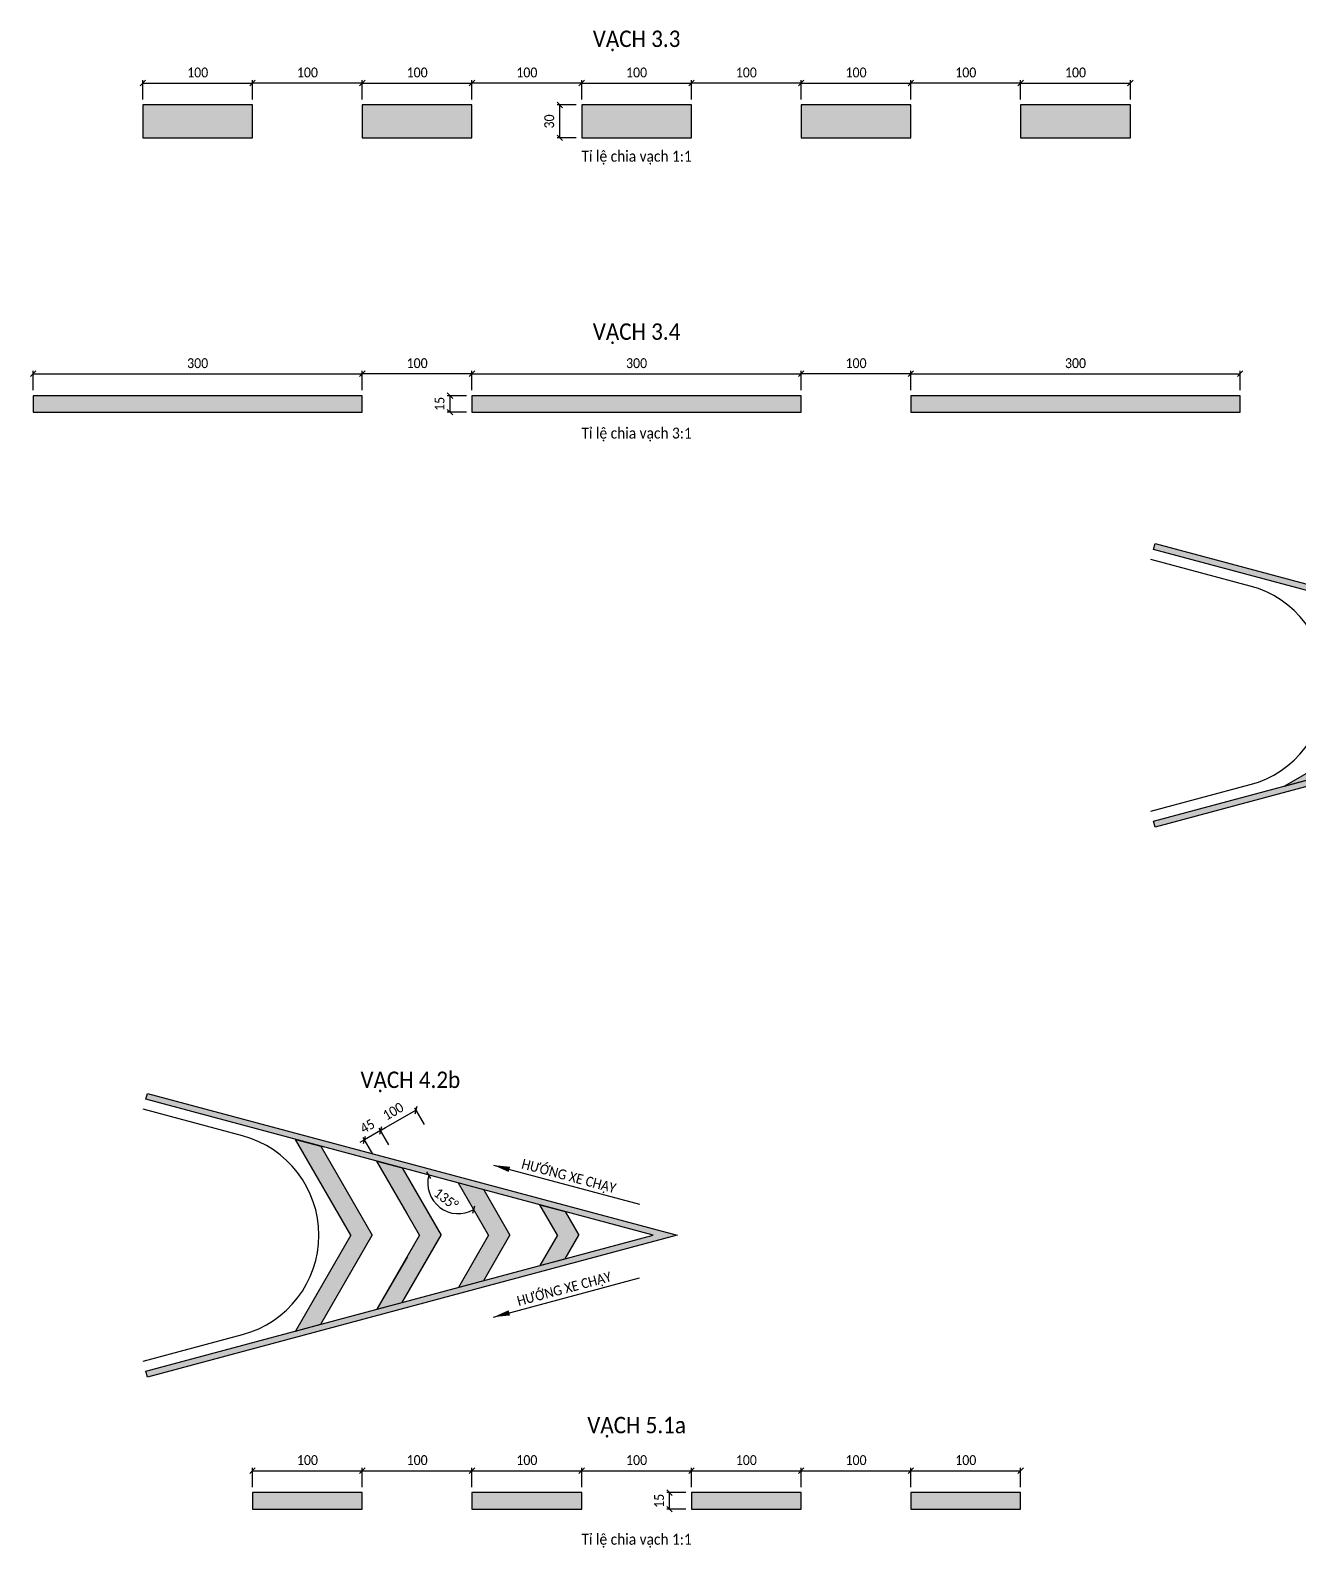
# Model space of a CAD drawing. Header units: metres. Extents: x 933 to 1419, y -2020 to 374.
# Drawn here: x 956.9 to 1188, y -492.2 to -215.5 of the extents above; entities that cross this region are included whole.
import ezdxf
from ezdxf.enums import TextEntityAlignment as Align

# ---------------------------------------------------------------- set-up
doc = ezdxf.new("R2010")
doc.units = ezdxf.units.M
doc.layers.add('ATGT-DIM', color=30, linetype='Continuous')
doc.layers.add('ATGT-Text', color=3, linetype='Continuous')
doc.styles.add('ATGT-Text', font='calibril.ttf', dxfattribs={"width": 0.9})
doc.dimstyles.new('ATGT-DIM', dxfattribs={"dimtxt": 1.8, "dimasz": 1, "dimexe": 0.5, "dimexo": 0.5, "dimgap": 1, "dimtad": 1, "dimdec": 0, "dimlfac": 5, "dimtxsty": 'ATGT-Text', "dimblk": 'OBLIQUE', "dimcen": 0, "dimclrd": 30, "dimclre": 30, "dimclrt": 2, "dimadec": 0, "dimazin": 0, "dimtfac": 1, "dimtdec": 0, "dimtmove": 0, "dimatfit": 3, "dimfxl": 3, "dimfxlon": 1, "dimlwe": -1, "dimarcsym": 2})

# ---------------------------------------------------------------- blocks, each defined once
blk = doc.blocks.new('_Oblique')
at = {"color": 0, "linetype": 'ByBlock', "lineweight": -2}
blk.add_line((-0.5, -0.5), (0.5, 0.5), dxfattribs=at)
blk = doc.blocks.new('*D40')
at = {"layer": 'ATGT-DIM', "color": 30, "transparency": 16777216}
for p, q in [((-11, -594), (-14.5, -594)), ((-11, -600), (-14.5, -600))]:
    blk.add_line(p, q, dxfattribs=at)
at = {"layer": 'ATGT-DIM', "color": 30, "lineweight": -2, "transparency": 16777216}
blk.add_line((-14, -600), (-14, -594), dxfattribs=at)
at = {"layer": 'Defpoints', "color": 0, "transparency": 16777216}
for p in [(-14, -594), (-10, -594), (-10, -600)]:
    blk.add_point(p, dxfattribs=at)
at = {"layer": 'ATGT-DIM', "color": 30, "lineweight": -2, "transparency": 16777216}
for p, rotation in [((-14, -594), 90), ((-14, -600), 270)]:
    blk.add_blockref('_Oblique', p, dxfattribs=dict(at, rotation=rotation))
at = {"layer": 'ATGT-DIM', "color": 2, "transparency": 16777216, "insert": (-15.92, -597), "char_height": 1.8, "attachment_point": 5, "rotation": 90, "style": 'ATGT-Text'}
blk.add_mtext('30', dxfattribs=at)
blk = doc.blocks.new('*D41')
at = {"layer": 'ATGT-DIM', "color": 30, "transparency": 16777216}
for p, q in [((-10, -593), (-10, -589.5)), ((10, -593), (10, -589.5))]:
    blk.add_line(p, q, dxfattribs=at)
at = {"layer": 'ATGT-DIM', "color": 30, "lineweight": -2, "transparency": 16777216}
blk.add_line((-10, -590), (10, -590), dxfattribs=at)
at = {"layer": 'Defpoints', "color": 0, "transparency": 16777216}
for p in [(10, -590), (-10, -594), (10, -594)]:
    blk.add_point(p, dxfattribs=at)
at = {"layer": 'ATGT-DIM', "color": 30, "lineweight": -2, "transparency": 16777216, "rotation": 180}
blk.add_blockref('_Oblique', (-10, -590), dxfattribs=at)
at = {"layer": 'ATGT-DIM', "color": 30, "lineweight": -2, "transparency": 16777216}
blk.add_blockref('_Oblique', (10, -590), dxfattribs=at)
at = {"layer": 'ATGT-DIM', "color": 2, "transparency": 16777216, "insert": (0, -588.08), "char_height": 1.8, "attachment_point": 5, "style": 'ATGT-Text'}
blk.add_mtext('100', dxfattribs=at)
blk = doc.blocks.new('*D42')
at = {"layer": 'ATGT-DIM', "color": 30, "transparency": 16777216}
for p, q in [((-30, -593), (-30, -589.5)), ((-10, -593), (-10, -589.5))]:
    blk.add_line(p, q, dxfattribs=at)
at = {"layer": 'ATGT-DIM', "color": 30, "lineweight": -2, "transparency": 16777216}
blk.add_line((-10, -590), (-30, -590), dxfattribs=at)
at = {"layer": 'Defpoints', "color": 0, "transparency": 16777216}
for p in [(-30, -590), (-30, -594), (-10, -594)]:
    blk.add_point(p, dxfattribs=at)
at = {"layer": 'ATGT-DIM', "color": 30, "lineweight": -2, "transparency": 16777216, "rotation": 180}
blk.add_blockref('_Oblique', (-30, -590), dxfattribs=at)
at = {"layer": 'ATGT-DIM', "color": 30, "lineweight": -2, "transparency": 16777216}
blk.add_blockref('_Oblique', (-10, -590), dxfattribs=at)
at = {"layer": 'ATGT-DIM', "color": 2, "transparency": 16777216, "insert": (-20, -588.08), "char_height": 1.8, "attachment_point": 5, "style": 'ATGT-Text'}
blk.add_mtext('100', dxfattribs=at)
blk = doc.blocks.new('*D34')
at = {"layer": 'ATGT-DIM', "color": 30, "transparency": 16777216}
for p, q in [((-50, -593), (-50, -589.5)), ((-30, -593), (-30, -589.5))]:
    blk.add_line(p, q, dxfattribs=at)
at = {"layer": 'ATGT-DIM', "color": 30, "lineweight": -2, "transparency": 16777216}
blk.add_line((-50, -590), (-30, -590), dxfattribs=at)
at = {"layer": 'Defpoints', "color": 0, "transparency": 16777216}
for p in [(-30, -590), (-50, -594), (-30, -594)]:
    blk.add_point(p, dxfattribs=at)
at = {"layer": 'ATGT-DIM', "color": 30, "lineweight": -2, "transparency": 16777216, "rotation": 180}
blk.add_blockref('_Oblique', (-50, -590), dxfattribs=at)
at = {"layer": 'ATGT-DIM', "color": 30, "lineweight": -2, "transparency": 16777216}
blk.add_blockref('_Oblique', (-30, -590), dxfattribs=at)
at = {"layer": 'ATGT-DIM', "color": 2, "transparency": 16777216, "insert": (-40, -588.08), "char_height": 1.8, "attachment_point": 5, "style": 'ATGT-Text'}
blk.add_mtext('100', dxfattribs=at)
blk = doc.blocks.new('*D35')
at = {"layer": 'ATGT-DIM', "color": 30, "transparency": 16777216}
for p, q in [((30, -593), (30, -589.5)), ((50, -593), (50, -589.5))]:
    blk.add_line(p, q, dxfattribs=at)
at = {"layer": 'ATGT-DIM', "color": 30, "lineweight": -2, "transparency": 16777216}
blk.add_line((30, -590), (50, -590), dxfattribs=at)
at = {"layer": 'Defpoints', "color": 0, "transparency": 16777216}
for p in [(50, -590), (30, -594), (50, -594)]:
    blk.add_point(p, dxfattribs=at)
at = {"layer": 'ATGT-DIM', "color": 30, "lineweight": -2, "transparency": 16777216, "rotation": 180}
blk.add_blockref('_Oblique', (30, -590), dxfattribs=at)
at = {"layer": 'ATGT-DIM', "color": 30, "lineweight": -2, "transparency": 16777216}
blk.add_blockref('_Oblique', (50, -590), dxfattribs=at)
at = {"layer": 'ATGT-DIM', "color": 2, "transparency": 16777216, "insert": (40, -588.08), "char_height": 1.8, "attachment_point": 5, "style": 'ATGT-Text'}
blk.add_mtext('100', dxfattribs=at)
blk = doc.blocks.new('*D36')
at = {"layer": 'ATGT-DIM', "color": 30, "transparency": 16777216}
for p, q in [((10, -593), (10, -589.5)), ((30, -593), (30, -589.5))]:
    blk.add_line(p, q, dxfattribs=at)
at = {"layer": 'ATGT-DIM', "color": 30, "lineweight": -2, "transparency": 16777216}
blk.add_line((30, -590), (10, -590), dxfattribs=at)
at = {"layer": 'Defpoints', "color": 0, "transparency": 16777216}
for p in [(10, -590), (10, -594), (30, -594)]:
    blk.add_point(p, dxfattribs=at)
at = {"layer": 'ATGT-DIM', "color": 30, "lineweight": -2, "transparency": 16777216, "rotation": 180}
blk.add_blockref('_Oblique', (10, -590), dxfattribs=at)
at = {"layer": 'ATGT-DIM', "color": 30, "lineweight": -2, "transparency": 16777216}
blk.add_blockref('_Oblique', (30, -590), dxfattribs=at)
at = {"layer": 'ATGT-DIM', "color": 2, "transparency": 16777216, "insert": (20, -588.08), "char_height": 1.8, "attachment_point": 5, "style": 'ATGT-Text'}
blk.add_mtext('100', dxfattribs=at)
blk = doc.blocks.new('*D43')
at = {"layer": 'ATGT-DIM', "color": 30, "transparency": 16777216}
for p, q in [((-90, -593), (-90, -589.5)), ((-70, -593), (-70, -589.5))]:
    blk.add_line(p, q, dxfattribs=at)
at = {"layer": 'ATGT-DIM', "color": 30, "lineweight": -2, "transparency": 16777216}
blk.add_line((-90, -590), (-70, -590), dxfattribs=at)
at = {"layer": 'Defpoints', "color": 0, "transparency": 16777216}
for p in [(-70, -590), (-90, -594), (-70, -594)]:
    blk.add_point(p, dxfattribs=at)
at = {"layer": 'ATGT-DIM', "color": 30, "lineweight": -2, "transparency": 16777216, "rotation": 180}
blk.add_blockref('_Oblique', (-90, -590), dxfattribs=at)
at = {"layer": 'ATGT-DIM', "color": 30, "lineweight": -2, "transparency": 16777216}
blk.add_blockref('_Oblique', (-70, -590), dxfattribs=at)
at = {"layer": 'ATGT-DIM', "color": 2, "transparency": 16777216, "insert": (-80, -588.08), "char_height": 1.8, "attachment_point": 5, "style": 'ATGT-Text'}
blk.add_mtext('100', dxfattribs=at)
blk = doc.blocks.new('*D37')
at = {"layer": 'ATGT-DIM', "color": 30, "transparency": 16777216}
for p, q in [((-70, -593), (-70, -589.5)), ((-50, -593), (-50, -589.5))]:
    blk.add_line(p, q, dxfattribs=at)
at = {"layer": 'ATGT-DIM', "color": 30, "lineweight": -2, "transparency": 16777216}
blk.add_line((-50, -590), (-70, -590), dxfattribs=at)
at = {"layer": 'Defpoints', "color": 0, "transparency": 16777216}
for p in [(-70, -590), (-70, -594), (-50, -594)]:
    blk.add_point(p, dxfattribs=at)
at = {"layer": 'ATGT-DIM', "color": 30, "lineweight": -2, "transparency": 16777216, "rotation": 180}
blk.add_blockref('_Oblique', (-70, -590), dxfattribs=at)
at = {"layer": 'ATGT-DIM', "color": 30, "lineweight": -2, "transparency": 16777216}
blk.add_blockref('_Oblique', (-50, -590), dxfattribs=at)
at = {"layer": 'ATGT-DIM', "color": 2, "transparency": 16777216, "insert": (-60, -588.08), "char_height": 1.8, "attachment_point": 5, "style": 'ATGT-Text'}
blk.add_mtext('100', dxfattribs=at)
blk = doc.blocks.new('*D38')
at = {"layer": 'ATGT-DIM', "color": 30, "transparency": 16777216}
for p, q in [((70, -593), (70, -589.5)), ((90, -593), (90, -589.5))]:
    blk.add_line(p, q, dxfattribs=at)
at = {"layer": 'ATGT-DIM', "color": 30, "lineweight": -2, "transparency": 16777216}
blk.add_line((70, -590), (90, -590), dxfattribs=at)
at = {"layer": 'Defpoints', "color": 0, "transparency": 16777216}
for p in [(90, -590), (70, -594), (90, -594)]:
    blk.add_point(p, dxfattribs=at)
at = {"layer": 'ATGT-DIM', "color": 30, "lineweight": -2, "transparency": 16777216, "rotation": 180}
blk.add_blockref('_Oblique', (70, -590), dxfattribs=at)
at = {"layer": 'ATGT-DIM', "color": 30, "lineweight": -2, "transparency": 16777216}
blk.add_blockref('_Oblique', (90, -590), dxfattribs=at)
at = {"layer": 'ATGT-DIM', "color": 2, "transparency": 16777216, "insert": (80, -588.08), "char_height": 1.8, "attachment_point": 5, "style": 'ATGT-Text'}
blk.add_mtext('100', dxfattribs=at)
blk = doc.blocks.new('*D39')
at = {"layer": 'ATGT-DIM', "color": 30, "transparency": 16777216}
for p, q in [((50, -593), (50, -589.5)), ((70, -593), (70, -589.5))]:
    blk.add_line(p, q, dxfattribs=at)
at = {"layer": 'ATGT-DIM', "color": 30, "lineweight": -2, "transparency": 16777216}
blk.add_line((70, -590), (50, -590), dxfattribs=at)
at = {"layer": 'Defpoints', "color": 0, "transparency": 16777216}
for p in [(50, -590), (50, -594), (70, -594)]:
    blk.add_point(p, dxfattribs=at)
at = {"layer": 'ATGT-DIM', "color": 30, "lineweight": -2, "transparency": 16777216, "rotation": 180}
blk.add_blockref('_Oblique', (50, -590), dxfattribs=at)
at = {"layer": 'ATGT-DIM', "color": 30, "lineweight": -2, "transparency": 16777216}
blk.add_blockref('_Oblique', (70, -590), dxfattribs=at)
at = {"layer": 'ATGT-DIM', "color": 2, "transparency": 16777216, "insert": (60, -588.08), "char_height": 1.8, "attachment_point": 5, "style": 'ATGT-Text'}
blk.add_mtext('100', dxfattribs=at)
blk = doc.blocks.new('*D46')
at = {"layer": 'ATGT-DIM', "color": 30, "transparency": 16777216}
for p, q in [((-31, -647), (-34.5, -647)), ((-31, -650), (-34.5, -650))]:
    blk.add_line(p, q, dxfattribs=at)
at = {"layer": 'ATGT-DIM', "color": 30, "lineweight": -2, "transparency": 16777216}
blk.add_line((-34, -650), (-34, -647), dxfattribs=at)
at = {"layer": 'Defpoints', "color": 0, "transparency": 16777216}
for p in [(-34, -647), (-30, -647), (-30, -650)]:
    blk.add_point(p, dxfattribs=at)
at = {"layer": 'ATGT-DIM', "color": 30, "lineweight": -2, "transparency": 16777216}
for p, rotation in [((-34, -647), 90), ((-34, -650), 270)]:
    blk.add_blockref('_Oblique', p, dxfattribs=dict(at, rotation=rotation))
at = {"layer": 'ATGT-DIM', "color": 2, "transparency": 16777216, "insert": (-35.91, -648.5), "char_height": 1.8, "attachment_point": 5, "rotation": 90, "style": 'ATGT-Text'}
blk.add_mtext('15', dxfattribs=at)
blk = doc.blocks.new('*D47')
at = {"layer": 'ATGT-DIM', "color": 30, "transparency": 16777216}
for p, q in [((-30, -646), (-30, -642.5)), ((30, -646), (30, -642.5))]:
    blk.add_line(p, q, dxfattribs=at)
at = {"layer": 'ATGT-DIM', "color": 30, "lineweight": -2, "transparency": 16777216}
blk.add_line((-30, -643), (30, -643), dxfattribs=at)
at = {"layer": 'Defpoints', "color": 0, "transparency": 16777216}
for p in [(30, -643), (-30, -647), (30, -647)]:
    blk.add_point(p, dxfattribs=at)
at = {"layer": 'ATGT-DIM', "color": 30, "lineweight": -2, "transparency": 16777216, "rotation": 180}
blk.add_blockref('_Oblique', (-30, -643), dxfattribs=at)
at = {"layer": 'ATGT-DIM', "color": 30, "lineweight": -2, "transparency": 16777216}
blk.add_blockref('_Oblique', (30, -643), dxfattribs=at)
at = {"layer": 'ATGT-DIM', "color": 2, "transparency": 16777216, "insert": (0, -641.08), "char_height": 1.8, "attachment_point": 5, "style": 'ATGT-Text'}
blk.add_mtext('300', dxfattribs=at)
blk = doc.blocks.new('*D48')
at = {"layer": 'ATGT-DIM', "color": 30, "transparency": 16777216}
for p, q in [((-50, -646), (-50, -642.5)), ((-30, -646), (-30, -642.5))]:
    blk.add_line(p, q, dxfattribs=at)
at = {"layer": 'ATGT-DIM', "color": 30, "lineweight": -2, "transparency": 16777216}
blk.add_line((-30, -643), (-50, -643), dxfattribs=at)
at = {"layer": 'Defpoints', "color": 0, "transparency": 16777216}
for p in [(-50, -643), (-50, -647), (-30, -647)]:
    blk.add_point(p, dxfattribs=at)
at = {"layer": 'ATGT-DIM', "color": 30, "lineweight": -2, "transparency": 16777216, "rotation": 180}
blk.add_blockref('_Oblique', (-50, -643), dxfattribs=at)
at = {"layer": 'ATGT-DIM', "color": 30, "lineweight": -2, "transparency": 16777216}
blk.add_blockref('_Oblique', (-30, -643), dxfattribs=at)
at = {"layer": 'ATGT-DIM', "color": 2, "transparency": 16777216, "insert": (-40, -641.08), "char_height": 1.8, "attachment_point": 5, "style": 'ATGT-Text'}
blk.add_mtext('100', dxfattribs=at)
blk = doc.blocks.new('*D44')
at = {"layer": 'ATGT-DIM', "color": 30, "transparency": 16777216}
for p, q in [((-110, -646), (-110, -642.5)), ((-50, -646), (-50, -642.5))]:
    blk.add_line(p, q, dxfattribs=at)
at = {"layer": 'ATGT-DIM', "color": 30, "lineweight": -2, "transparency": 16777216}
blk.add_line((-110, -643), (-50, -643), dxfattribs=at)
at = {"layer": 'Defpoints', "color": 0, "transparency": 16777216}
for p in [(-50, -643), (-110, -647), (-50, -647)]:
    blk.add_point(p, dxfattribs=at)
at = {"layer": 'ATGT-DIM', "color": 30, "lineweight": -2, "transparency": 16777216, "rotation": 180}
blk.add_blockref('_Oblique', (-110, -643), dxfattribs=at)
at = {"layer": 'ATGT-DIM', "color": 30, "lineweight": -2, "transparency": 16777216}
blk.add_blockref('_Oblique', (-50, -643), dxfattribs=at)
at = {"layer": 'ATGT-DIM', "color": 2, "transparency": 16777216, "insert": (-80, -641.08), "char_height": 1.8, "attachment_point": 5, "style": 'ATGT-Text'}
blk.add_mtext('300', dxfattribs=at)
blk = doc.blocks.new('*D49')
at = {"layer": 'ATGT-DIM', "color": 30, "transparency": 16777216}
for p, q in [((50, -646), (50, -642.5)), ((110, -646), (110, -642.5))]:
    blk.add_line(p, q, dxfattribs=at)
at = {"layer": 'ATGT-DIM', "color": 30, "lineweight": -2, "transparency": 16777216}
blk.add_line((50, -643), (110, -643), dxfattribs=at)
at = {"layer": 'Defpoints', "color": 0, "transparency": 16777216}
for p in [(110, -643), (50, -647), (110, -647)]:
    blk.add_point(p, dxfattribs=at)
at = {"layer": 'ATGT-DIM', "color": 30, "lineweight": -2, "transparency": 16777216, "rotation": 180}
blk.add_blockref('_Oblique', (50, -643), dxfattribs=at)
at = {"layer": 'ATGT-DIM', "color": 30, "lineweight": -2, "transparency": 16777216}
blk.add_blockref('_Oblique', (110, -643), dxfattribs=at)
at = {"layer": 'ATGT-DIM', "color": 2, "transparency": 16777216, "insert": (80, -641.08), "char_height": 1.8, "attachment_point": 5, "style": 'ATGT-Text'}
blk.add_mtext('300', dxfattribs=at)
blk = doc.blocks.new('*D45')
at = {"layer": 'ATGT-DIM', "color": 30, "transparency": 16777216}
for p, q in [((30, -646), (30, -642.5)), ((50, -646), (50, -642.5))]:
    blk.add_line(p, q, dxfattribs=at)
at = {"layer": 'ATGT-DIM', "color": 30, "lineweight": -2, "transparency": 16777216}
blk.add_line((50, -643), (30, -643), dxfattribs=at)
at = {"layer": 'Defpoints', "color": 0, "transparency": 16777216}
for p in [(30, -643), (30, -647), (50, -647)]:
    blk.add_point(p, dxfattribs=at)
at = {"layer": 'ATGT-DIM', "color": 30, "lineweight": -2, "transparency": 16777216, "rotation": 180}
blk.add_blockref('_Oblique', (30, -643), dxfattribs=at)
at = {"layer": 'ATGT-DIM', "color": 30, "lineweight": -2, "transparency": 16777216}
blk.add_blockref('_Oblique', (50, -643), dxfattribs=at)
at = {"layer": 'ATGT-DIM', "color": 2, "transparency": 16777216, "insert": (40, -641.08), "char_height": 1.8, "attachment_point": 5, "style": 'ATGT-Text'}
blk.add_mtext('100', dxfattribs=at)
blk = doc.blocks.new('*D404')
at = {"layer": 'ATGT-DIM', "color": 30, "lineweight": -2, "transparency": 16777216}
blk.add_arc((11.48, 10.08), 5.28, 210, 345, dxfattribs=at)
at = {"layer": 'Defpoints', "color": 0, "transparency": 16777216}
for p in [(-45.64, 25.39), (11.48, 10.08), (10.11, 4.98), (46.82, 0.61), (-15.05, -5.23)]:
    blk.add_point(p, dxfattribs=at)
at = {"layer": 'ATGT-DIM', "color": 30, "lineweight": -2, "transparency": 16777216}
for p, rotation in [((16.58, 8.71), 74.99999999999999), ((6.9, 7.44), 120.0000000000002)]:
    blk.add_blockref('_Oblique', p, dxfattribs=dict(at, rotation=rotation))
at = {"layer": 'ATGT-DIM', "color": 2, "transparency": 16777216, "insert": (11.92, 6.75), "char_height": 1.8, "attachment_point": 5, "rotation": 7.5, "style": 'ATGT-Text'}
blk.add_mtext('135°', dxfattribs=at)
blk = doc.blocks.new('*D403')
at = {"layer": 'ATGT-DIM', "color": 30, "transparency": 16777216}
for p, q in [((4.63, 18.68), (7.66, 20.43)), ((8.38, 12.19), (11.41, 13.94))]:
    blk.add_line(p, q, dxfattribs=at)
at = {"layer": 'ATGT-DIM', "color": 30, "lineweight": -2, "transparency": 16777216}
blk.add_line((7.23, 20.18), (10.98, 13.69), dxfattribs=at)
at = {"layer": 'Defpoints', "color": 0, "transparency": 16777216}
for p in [(-3.38, 14.06), (6.87, 11.32), (10.98, 13.69)]:
    blk.add_point(p, dxfattribs=at)
at = {"layer": 'ATGT-DIM', "color": 30, "lineweight": -2, "transparency": 16777216}
for p, rotation in [((7.23, 20.18), 120.0000000000006), ((10.98, 13.69), 300.0000000000006)]:
    blk.add_blockref('_Oblique', p, dxfattribs=dict(at, rotation=rotation))
at = {"layer": 'ATGT-DIM', "color": 2, "transparency": 16777216, "insert": (10.76, 17.9), "char_height": 1.8, "attachment_point": 5, "rotation": 300, "style": 'ATGT-Text'}
blk.add_mtext('100', dxfattribs=at)
blk = doc.blocks.new('*D402')
at = {"layer": 'ATGT-DIM', "color": 30, "transparency": 16777216}
for p, q in [((2.94, 21.61), (5.97, 23.36)), ((4.63, 18.68), (7.66, 20.43))]:
    blk.add_line(p, q, dxfattribs=at)
at = {"layer": 'ATGT-DIM', "color": 30, "lineweight": -2, "transparency": 16777216}
for p, q in [((5.54, 23.11), (5.04, 23.97)), ((7.23, 20.18), (5.54, 23.11)), ((7.23, 20.18), (7.73, 19.32))]:
    blk.add_line(p, q, dxfattribs=at)
at = {"layer": 'Defpoints', "color": 0, "transparency": 16777216}
for p in [(5.54, 23.11), (-7.99, 15.3), (-3.38, 14.06)]:
    blk.add_point(p, dxfattribs=at)
at = {"layer": 'ATGT-DIM', "color": 30, "lineweight": -2, "transparency": 16777216}
for p, rotation in [((5.54, 23.11), 300.0000000000006), ((7.23, 20.18), 120.0000000000006)]:
    blk.add_blockref('_Oblique', p, dxfattribs=dict(at, rotation=rotation))
at = {"layer": 'ATGT-DIM', "color": 2, "transparency": 16777216, "insert": (8.04, 22.6), "char_height": 1.8, "attachment_point": 5, "rotation": 300, "style": 'ATGT-Text'}
blk.add_mtext('45', dxfattribs=at)
blk = doc.blocks.new('*D405')
at = {"layer": 'ATGT-DIM', "color": 30, "lineweight": -2, "transparency": 16777216}
blk.add_line((2.1, 22.75), (-4.39, 19), dxfattribs=at)
at = {"layer": 'ATGT-DIM', "color": 30, "transparency": 16777216}
for p, q in [((3.6, 20.15), (1.85, 23.18)), ((-2.89, 16.4), (-4.64, 19.43))]:
    blk.add_line(p, q, dxfattribs=at)
at = {"layer": 'Defpoints', "color": 0, "transparency": 16777216}
for p in [(-4.39, 19), (9.78, 9.44), (3.29, 5.69)]:
    blk.add_point(p, dxfattribs=at)
at = {"layer": 'ATGT-DIM', "color": 30, "lineweight": -2, "transparency": 16777216}
for p, rotation in [((2.1, 22.75), 29.99999999999997), ((-4.39, 19), 210)]:
    blk.add_blockref('_Oblique', p, dxfattribs=dict(at, rotation=rotation))
at = {"layer": 'ATGT-DIM', "color": 2, "transparency": 16777216, "insert": (-2.1, 22.53), "char_height": 1.8, "attachment_point": 5, "rotation": 30, "style": 'ATGT-Text'}
blk.add_mtext('100', dxfattribs=at)
blk = doc.blocks.new('*D406')
at = {"layer": 'ATGT-DIM', "color": 30, "transparency": 16777216}
for p, q in [((-2.89, 16.4), (-4.64, 19.43)), ((-5.82, 14.71), (-7.57, 17.74))]:
    blk.add_line(p, q, dxfattribs=at)
at = {"layer": 'ATGT-DIM', "color": 30, "lineweight": -2, "transparency": 16777216}
for p, q in [((-4.39, 19), (-3.53, 19.5)), ((-7.32, 17.31), (-8.18, 16.81)), ((-4.39, 19), (-7.32, 17.31))]:
    blk.add_line(p, q, dxfattribs=at)
at = {"layer": 'Defpoints', "color": 0, "transparency": 16777216}
for p in [(-7.32, 17.31), (-5.07, 13.43), (3.29, 5.69)]:
    blk.add_point(p, dxfattribs=at)
at = {"layer": 'ATGT-DIM', "color": 30, "lineweight": -2, "transparency": 16777216}
for p, rotation in [((-4.39, 19), 210), ((-7.32, 17.31), 29.99999999999999)]:
    blk.add_blockref('_Oblique', p, dxfattribs=dict(at, rotation=rotation))
at = {"layer": 'ATGT-DIM', "color": 2, "transparency": 16777216, "insert": (-6.81, 19.81), "char_height": 1.8, "attachment_point": 5, "rotation": 30, "style": 'ATGT-Text'}
blk.add_mtext('45', dxfattribs=at)
blk = doc.blocks.new('*D407')
at = {"layer": 'ATGT-DIM', "color": 30, "lineweight": -2, "transparency": 16777216}
blk.add_arc((9.78, 9.44), 5.58, 165, 300, dxfattribs=at)
at = {"layer": 'Defpoints', "color": 0, "transparency": 16777216}
for p in [(-47.17, 24.71), (9.78, 9.44), (4.95, 6.65), (15.28, -0.07), (45.29, -0.07)]:
    blk.add_point(p, dxfattribs=at)
at = {"layer": 'ATGT-DIM', "color": 30, "lineweight": -2, "transparency": 16777216}
for p, rotation in [((4.39, 10.89), 74.99999999999996), ((12.57, 4.61), 29.9999999999999)]:
    blk.add_blockref('_Oblique', p, dxfattribs=dict(at, rotation=rotation))
at = {"layer": 'ATGT-DIM', "color": 2, "transparency": 16777216, "insert": (7.55, 6.54), "char_height": 1.8, "attachment_point": 5, "rotation": 322.5, "style": 'ATGT-Text'}
blk.add_mtext('135°', dxfattribs=at)
blk = doc.blocks.new('*D56')
at = {"layer": 'ATGT-DIM', "color": 30, "transparency": 16777216}
for p, q in [((9, -847), (5.5, -847)), ((9, -850), (5.5, -850))]:
    blk.add_line(p, q, dxfattribs=at)
at = {"layer": 'ATGT-DIM', "color": 30, "lineweight": -2, "transparency": 16777216}
blk.add_line((6, -850), (6, -847), dxfattribs=at)
at = {"layer": 'Defpoints', "color": 0, "transparency": 16777216}
for p in [(6, -847), (10, -847), (10, -850)]:
    blk.add_point(p, dxfattribs=at)
at = {"layer": 'ATGT-DIM', "color": 30, "lineweight": -2, "transparency": 16777216}
for p, rotation in [((6, -847), 90), ((6, -850), 270)]:
    blk.add_blockref('_Oblique', p, dxfattribs=dict(at, rotation=rotation))
at = {"layer": 'ATGT-DIM', "color": 2, "transparency": 16777216, "insert": (4.09, -848.5), "char_height": 1.8, "attachment_point": 5, "rotation": 90, "style": 'ATGT-Text'}
blk.add_mtext('15', dxfattribs=at)
blk = doc.blocks.new('*D57')
at = {"layer": 'ATGT-DIM', "color": 30, "transparency": 16777216}
for p, q in [((10, -846), (10, -842.5)), ((30, -846), (30, -842.5))]:
    blk.add_line(p, q, dxfattribs=at)
at = {"layer": 'ATGT-DIM', "color": 30, "lineweight": -2, "transparency": 16777216}
blk.add_line((10, -843), (30, -843), dxfattribs=at)
at = {"layer": 'Defpoints', "color": 0, "transparency": 16777216}
for p in [(30, -843), (10, -847), (30, -847)]:
    blk.add_point(p, dxfattribs=at)
at = {"layer": 'ATGT-DIM', "color": 30, "lineweight": -2, "transparency": 16777216, "rotation": 180}
blk.add_blockref('_Oblique', (10, -843), dxfattribs=at)
at = {"layer": 'ATGT-DIM', "color": 30, "lineweight": -2, "transparency": 16777216}
blk.add_blockref('_Oblique', (30, -843), dxfattribs=at)
at = {"layer": 'ATGT-DIM', "color": 2, "transparency": 16777216, "insert": (20, -841.08), "char_height": 1.8, "attachment_point": 5, "style": 'ATGT-Text'}
blk.add_mtext('100', dxfattribs=at)
blk = doc.blocks.new('*D50')
at = {"layer": 'ATGT-DIM', "color": 30, "transparency": 16777216}
for p, q in [((-10, -846), (-10, -842.5)), ((10, -846), (10, -842.5))]:
    blk.add_line(p, q, dxfattribs=at)
at = {"layer": 'ATGT-DIM', "color": 30, "lineweight": -2, "transparency": 16777216}
blk.add_line((-10, -843), (10, -843), dxfattribs=at)
at = {"layer": 'Defpoints', "color": 0, "transparency": 16777216}
for p in [(10, -843), (-10, -847), (10, -847)]:
    blk.add_point(p, dxfattribs=at)
at = {"layer": 'ATGT-DIM', "color": 30, "lineweight": -2, "transparency": 16777216, "rotation": 180}
blk.add_blockref('_Oblique', (-10, -843), dxfattribs=at)
at = {"layer": 'ATGT-DIM', "color": 30, "lineweight": -2, "transparency": 16777216}
blk.add_blockref('_Oblique', (10, -843), dxfattribs=at)
at = {"layer": 'ATGT-DIM', "color": 2, "transparency": 16777216, "insert": (0, -841.08), "char_height": 1.8, "attachment_point": 5, "style": 'ATGT-Text'}
blk.add_mtext('100', dxfattribs=at)
blk = doc.blocks.new('*D51')
at = {"layer": 'ATGT-DIM', "color": 30, "transparency": 16777216}
for p, q in [((-30, -846), (-30, -842.5)), ((-10, -846), (-10, -842.5))]:
    blk.add_line(p, q, dxfattribs=at)
at = {"layer": 'ATGT-DIM', "color": 30, "lineweight": -2, "transparency": 16777216}
blk.add_line((-30, -843), (-10, -843), dxfattribs=at)
at = {"layer": 'Defpoints', "color": 0, "transparency": 16777216}
for p in [(-10, -843), (-30, -847), (-10, -847)]:
    blk.add_point(p, dxfattribs=at)
at = {"layer": 'ATGT-DIM', "color": 30, "lineweight": -2, "transparency": 16777216, "rotation": 180}
blk.add_blockref('_Oblique', (-30, -843), dxfattribs=at)
at = {"layer": 'ATGT-DIM', "color": 30, "lineweight": -2, "transparency": 16777216}
blk.add_blockref('_Oblique', (-10, -843), dxfattribs=at)
at = {"layer": 'ATGT-DIM', "color": 2, "transparency": 16777216, "insert": (-20, -841.08), "char_height": 1.8, "attachment_point": 5, "style": 'ATGT-Text'}
blk.add_mtext('100', dxfattribs=at)
blk = doc.blocks.new('*D52')
at = {"layer": 'ATGT-DIM', "color": 30, "transparency": 16777216}
for p, q in [((30, -846), (30, -842.5)), ((50, -846), (50, -842.5))]:
    blk.add_line(p, q, dxfattribs=at)
at = {"layer": 'ATGT-DIM', "color": 30, "lineweight": -2, "transparency": 16777216}
blk.add_line((30, -843), (50, -843), dxfattribs=at)
at = {"layer": 'Defpoints', "color": 0, "transparency": 16777216}
for p in [(50, -843), (30, -847), (50, -847)]:
    blk.add_point(p, dxfattribs=at)
at = {"layer": 'ATGT-DIM', "color": 30, "lineweight": -2, "transparency": 16777216, "rotation": 180}
blk.add_blockref('_Oblique', (30, -843), dxfattribs=at)
at = {"layer": 'ATGT-DIM', "color": 30, "lineweight": -2, "transparency": 16777216}
blk.add_blockref('_Oblique', (50, -843), dxfattribs=at)
at = {"layer": 'ATGT-DIM', "color": 2, "transparency": 16777216, "insert": (40, -841.08), "char_height": 1.8, "attachment_point": 5, "style": 'ATGT-Text'}
blk.add_mtext('100', dxfattribs=at)
blk = doc.blocks.new('*D53')
at = {"layer": 'ATGT-DIM', "color": 30, "transparency": 16777216}
for p, q in [((-50, -846), (-50, -842.5)), ((-30, -846), (-30, -842.5))]:
    blk.add_line(p, q, dxfattribs=at)
at = {"layer": 'ATGT-DIM', "color": 30, "lineweight": -2, "transparency": 16777216}
blk.add_line((-50, -843), (-30, -843), dxfattribs=at)
at = {"layer": 'Defpoints', "color": 0, "transparency": 16777216}
for p in [(-30, -843), (-50, -847), (-30, -847)]:
    blk.add_point(p, dxfattribs=at)
at = {"layer": 'ATGT-DIM', "color": 30, "lineweight": -2, "transparency": 16777216, "rotation": 180}
blk.add_blockref('_Oblique', (-50, -843), dxfattribs=at)
at = {"layer": 'ATGT-DIM', "color": 30, "lineweight": -2, "transparency": 16777216}
blk.add_blockref('_Oblique', (-30, -843), dxfattribs=at)
at = {"layer": 'ATGT-DIM', "color": 2, "transparency": 16777216, "insert": (-40, -841.08), "char_height": 1.8, "attachment_point": 5, "style": 'ATGT-Text'}
blk.add_mtext('100', dxfattribs=at)
blk = doc.blocks.new('*D54')
at = {"layer": 'ATGT-DIM', "color": 30, "transparency": 16777216}
for p, q in [((-70, -846), (-70, -842.5)), ((-50, -846), (-50, -842.5))]:
    blk.add_line(p, q, dxfattribs=at)
at = {"layer": 'ATGT-DIM', "color": 30, "lineweight": -2, "transparency": 16777216}
blk.add_line((-70, -843), (-50, -843), dxfattribs=at)
at = {"layer": 'Defpoints', "color": 0, "transparency": 16777216}
for p in [(-50, -843), (-70, -847), (-50, -847)]:
    blk.add_point(p, dxfattribs=at)
at = {"layer": 'ATGT-DIM', "color": 30, "lineweight": -2, "transparency": 16777216, "rotation": 180}
blk.add_blockref('_Oblique', (-70, -843), dxfattribs=at)
at = {"layer": 'ATGT-DIM', "color": 30, "lineweight": -2, "transparency": 16777216}
blk.add_blockref('_Oblique', (-50, -843), dxfattribs=at)
at = {"layer": 'ATGT-DIM', "color": 2, "transparency": 16777216, "insert": (-60, -841.08), "char_height": 1.8, "attachment_point": 5, "style": 'ATGT-Text'}
blk.add_mtext('100', dxfattribs=at)
blk = doc.blocks.new('*D55')
at = {"layer": 'ATGT-DIM', "color": 30, "transparency": 16777216}
for p, q in [((50, -846), (50, -842.5)), ((70, -846), (70, -842.5))]:
    blk.add_line(p, q, dxfattribs=at)
at = {"layer": 'ATGT-DIM', "color": 30, "lineweight": -2, "transparency": 16777216}
blk.add_line((50, -843), (70, -843), dxfattribs=at)
at = {"layer": 'Defpoints', "color": 0, "transparency": 16777216}
for p in [(70, -843), (50, -847), (70, -847)]:
    blk.add_point(p, dxfattribs=at)
at = {"layer": 'ATGT-DIM', "color": 30, "lineweight": -2, "transparency": 16777216, "rotation": 180}
blk.add_blockref('_Oblique', (50, -843), dxfattribs=at)
at = {"layer": 'ATGT-DIM', "color": 30, "lineweight": -2, "transparency": 16777216}
blk.add_blockref('_Oblique', (70, -843), dxfattribs=at)
at = {"layer": 'ATGT-DIM', "color": 2, "transparency": 16777216, "insert": (60, -841.08), "char_height": 1.8, "attachment_point": 5, "style": 'ATGT-Text'}
blk.add_mtext('100', dxfattribs=at)
blk = doc.blocks.new('ATGT-Vach3.3')
for points in [[(-90, 6), (-90, 0), (-70, 0), (-70, 6)], [(-50, 6), (-50, 0), (-30, 0), (-30, 6)], [(-10, 6), (-10, 0), (10, 0), (10, 6)], [(30, 6), (30, 0), (50, 0), (50, 6)], [(70, 6), (70, 0), (90, 0), (90, 6)]]:
    blk.add_hatch(color=7).paths.add_polyline_path(points)
at = {"color": 7}
for points in [[(-90, 6), (-90, 0), (-70, 0), (-70, 6)], [(-50, 6), (-50, 0), (-30, 0), (-30, 6)], [(-10, 6), (-10, 0), (10, 0), (10, 6)], [(30, 6), (30, 0), (50, 0), (50, 6)], [(70, 6), (70, 0), (90, 0), (90, 6)]]:
    blk.add_lwpolyline(points, close=True, dxfattribs=at)
at = {"layer": 'ATGT-Text', "style": 'ATGT-Text', "width": 0.9}
for s, height, p in [('VẠCH 3.3', 3, (0, 16.57)), ('Tỉ lệ chia vạch 1:1', 2, (0, -4.34))]:
    blk.add_text(s, height=height, dxfattribs=at).set_placement(p, align=Align.CENTER)
at = {"layer": 'ATGT-DIM'}
for base, p1, p2, picture, middle in [((-70, 10), (-90, 6), (-70, 6), '*D43', (-80, 11.92)), ((-70, 10), (-50, 6), (-70, 6), '*D37', (-60, 11.92)), ((-30, 10), (-50, 6), (-30, 6), '*D34', (-40, 11.92)), ((-30, 10), (-10, 6), (-30, 6), '*D42', (-20, 11.92)), ((10, 10), (-10, 6), (10, 6), '*D41', (0, 11.92)), ((10, 10), (30, 6), (10, 6), '*D36', (20, 11.92)), ((50, 10), (30, 6), (50, 6), '*D35', (40, 11.92)), ((50, 10), (70, 6), (50, 6), '*D39', (60, 11.92)), ((90, 10), (70, 6), (90, 6), '*D38', (80, 11.92))]:
    dim = blk.add_linear_dim(base=base, p1=p1, p2=p2, dimstyle='ATGT-DIM', override={"dimtxsty": 'ATGT-Text'}, dxfattribs=at)
    dim.commit()
    dim.dimension.update_dxf_attribs({"geometry": picture, "text_midpoint": middle, "insert": (0, 600)})
dim = blk.add_linear_dim(base=(-14, 6), p1=(-10, 0), p2=(-10, 6), angle=90, dimstyle='ATGT-DIM', override={"dimtxsty": 'ATGT-Text'}, dxfattribs=at)
dim.commit()
dim.dimension.update_dxf_attribs({"geometry": '*D40', "text_midpoint": (-14, 3), "dimtype": 128, "insert": (0, 600)})
blk = doc.blocks.new('ATGT-Vach3.4T')
for points in [[(-110, 3), (-110, 0), (-50, 0), (-50, 3)], [(-30, 3), (-30, 0), (30, 0), (30, 3)], [(50, 3), (50, 0), (110, 0), (110, 3)]]:
    blk.add_hatch(color=256).paths.add_polyline_path(points)
for points in [[(-110, 3), (-110, 0), (-50, 0), (-50, 3)], [(-30, 3), (-30, 0), (30, 0), (30, 3)], [(50, 3), (50, 0), (110, 0), (110, 3)]]:
    blk.add_lwpolyline(points, close=True)
at = {"layer": 'ATGT-Text', "style": 'ATGT-Text', "width": 0.9}
for s, height, p in [('VẠCH 3.4', 3, (0, 13.18)), ('Tỉ lệ chia vạch 3:1', 2, (0, -4.82))]:
    blk.add_text(s, height=height, dxfattribs=at).set_placement(p, align=Align.CENTER)
at = {"layer": 'ATGT-DIM'}
for base, p1, p2, picture, middle in [((-50, 7), (-110, 3), (-50, 3), '*D44', (-80, 8.92)), ((-50, 7), (-30, 3), (-50, 3), '*D48', (-40, 8.92)), ((30, 7), (-30, 3), (30, 3), '*D47', (0, 8.92)), ((30, 7), (50, 3), (30, 3), '*D45', (40, 8.92)), ((110, 7), (50, 3), (110, 3), '*D49', (80, 8.92))]:
    dim = blk.add_linear_dim(base=base, p1=p1, p2=p2, dimstyle='ATGT-DIM', override={"dimtxsty": 'ATGT-Text'}, dxfattribs=at)
    dim.commit()
    dim.dimension.update_dxf_attribs({"geometry": picture, "text_midpoint": middle, "insert": (0, 650)})
dim = blk.add_linear_dim(base=(-34, 3), p1=(-30, 0), p2=(-30, 3), angle=90, text='15', dimstyle='ATGT-DIM', override={"dimtxsty": 'ATGT-Text'}, dxfattribs=at)
dim.commit()
dim.dimension.update_dxf_attribs({"geometry": '*D46', "text_midpoint": (-34, 1.5), "dimtype": 128, "insert": (0, 650)})
blk = doc.blocks.new('ATGT-Vach4.1')
h = blk.add_hatch(color=256)
h.paths.add_polyline_path([(46.82, 0.61), (-45.64, -24.16), (-45.35, -25.25), (51.17, 0.61), (-45.35, 26.47), (-45.64, 25.39)])
h.paths.add_polyline_path([(-16.77, 10.23, -0.045221), (-15.3, 7.18), (-3.38, 14.06), (-7.99, 15.3)], flags=17)
h.paths.add_polyline_path([(11.48, 10.08), (6.87, 11.32), (-14.17, -0.83, -0.0601), (-15.05, -5.23)], flags=17)
h.paths.add_polyline_path([(-21.75, -17.76), (-9.16, -14.39), (26.33, 6.1), (21.72, 7.34)], flags=17)
h.paths.add_polyline_path([(18.83, -6.89), (31.43, -3.51), (41.19, 2.12), (36.58, 3.36)], flags=17)
for points in [[(-45.35, 26.47), (51.17, 0.61), (-45.35, -25.25), (-45.64, -24.16), (46.82, 0.61), (-45.64, 25.39)], [(26.33, 6.1), (21.72, 7.34), (-21.75, -17.76), (-9.16, -14.39)], [(41.19, 2.12), (36.58, 3.36), (18.83, -6.89), (31.43, -3.51)]]:
    blk.add_lwpolyline(points, close=True)
blk.add_lwpolyline([(-46.12, -22.35), (-28.01, -17.5, 0.767327), (-28.01, 18.72), (-46.12, 23.57)], format="xyb")
for points in [[(-7.99, 15.3), (-16.77, 10.23)], [(-15.3, 7.18), (-3.38, 14.06)], [(6.87, 11.32), (-14.17, -0.83)], [(-15.05, -5.23), (11.48, 10.08)], [(21.72, 7.34), (-21.75, -17.76)], [(-9.16, -14.39), (26.33, 6.1)], [(36.58, 3.36), (18.83, -6.89)], [(31.43, -3.51), (41.19, 2.12)]]:
    blk.add_lwpolyline(points)
for points in [[(-3.38, 14.06), (-7.99, 15.3), (-16.77, 10.23, -0.045221), (-15.3, 7.18)], [(11.48, 10.08), (6.87, 11.32), (-14.17, -0.83, -0.0601), (-15.05, -5.23)]]:
    blk.add_lwpolyline(points, format="xyb", close=True)
at = {"layer": 'ATGT-Text', "style": 'ATGT-Text', "width": 0.9}
blk.add_text('VẠCH 4.1', height=3, dxfattribs=at).set_placement((-1.6, 27.01), align=Align.CENTER)
at = {"layer": 'ATGT-DIM'}
dim = blk.add_angular_dim_2l(base=(10.11, 4.98), line1=((46.82, 0.61), (-45.64, 25.39)), line2=((-15.05, -5.23), (11.48, 10.08)), dimstyle='ATGT-DIM', override={"dimscale": 1, "dimtxsty": 'ATGT-Text'}, dxfattribs=at)
dim.commit()
dim.dimension.update_dxf_attribs({"geometry": '*D404', "text_midpoint": (11.92, 6.75)})
for base, p2, text, picture, middle in [((5.54, 23.11), (-7.99, 15.3), '45', '*D402', (8.04, 22.6)), ((10.98, 13.69), (6.87, 11.32), '100', '*D403', (10.76, 17.9))]:
    dim = blk.add_linear_dim(base=base, p1=(-3.38, 14.06), p2=p2, angle=120, text=text, dimstyle='ATGT-DIM', override={"dimlfac": 10, "dimtix": 1, "dimtmove": 1}, dxfattribs=at)
    dim.commit()
    dim.dimension.update_dxf_attribs({"geometry": picture, "text_midpoint": middle})
blk = doc.blocks.new('ATGT-Vach4.2b')
h = blk.add_hatch(color=256)
h.paths.add_polyline_path([(-46.88, 25.79), (-47.17, 24.71), (45.29, -0.07), (-47.17, -24.84), (-46.88, -25.93), (49.64, -0.07)])
h.paths.add_polyline_path([(-15.32, 16.17), (-19.93, 17.41), (-9.84, -0.07), (-19.93, -17.55), (-15.32, -16.31), (-5.94, -0.07)], flags=17)
h.paths.add_polyline_path([(2.72, -0.07), (-5.07, -13.56), (-0.46, -12.33), (6.62, -0.07), (-0.46, 12.19), (-5.07, 13.43)], flags=17)
h.paths.add_polyline_path([(14.39, 8.21), (9.78, 9.44), (15.28, -0.07), (9.78, -9.58), (14.39, -8.35), (19.17, -0.07)], flags=17)
h.paths.add_polyline_path([(29.25, 4.23), (24.64, 5.46), (27.83, -0.07), (24.64, -5.6), (29.25, -4.37), (31.73, -0.07)], flags=17)
blk.add_lwpolyline([(-46.88, 25.79), (49.64, -0.07), (-46.88, -25.93), (-47.17, -24.84), (45.29, -0.07), (-47.17, 24.71)], close=True)
blk.add_lwpolyline([(-47.66, -23.03), (-29.55, -18.18, 0.767327), (-29.55, 18.04), (-47.66, 22.89)], format="xyb")
for points in [[(-18.42, 14.79), (-19.93, 17.41)], [(-9.84, -0.07), (-19.93, 17.41), (-15.32, 16.17), (-5.94, -0.07)], [(-15.32, 16.17), (-12.57, 11.42)], [(0.42, 3.92), (-5.07, 13.43)], [(2.72, -0.07), (-5.07, 13.43), (-0.46, 12.19), (6.62, -0.07)], [(-0.46, 12.19), (6.26, 0.54)], [(15.28, -0.07), (9.78, 9.44)], [(14.39, 8.21), (19.17, -0.07)], [(27.83, -0.07), (24.64, 5.46)], [(27.83, -0.07), (24.64, 5.46), (29.25, 4.23), (31.73, -0.07)], [(29.25, 4.23), (31.73, -0.07)], [(-9.84, -0.07), (-19.93, -17.55), (-15.32, -16.31), (-5.94, -0.07)], [(2.72, -0.07), (-5.07, -13.56), (-0.46, -12.33), (6.62, -0.07)], [(-0.46, -12.33), (6.26, -0.68)], [(15.28, -0.07), (9.78, -9.58)], [(14.39, -8.35), (19.17, -0.07)], [(27.83, -0.07), (24.64, -5.6)], [(27.83, -0.07), (24.64, -5.6), (29.25, -4.37), (31.73, -0.07)], [(29.25, -4.37), (31.73, -0.07)], [(0.42, -4.05), (-5.07, -13.56)]]:
    blk.add_lwpolyline(points)
at = {"layer": 'ATGT-Text', "style": 'ATGT-Text', "width": 0.9}
blk.add_text('VẠCH 4.2b', height=3, dxfattribs=at).set_placement((1.02, 26.77), align=Align.CENTER)
for rotation, p in [(345, (29.68, 9.86)), (15, (29.29, -10.7))]:
    blk.add_text('HƯỚNG XE CHẠY', height=1.8, rotation=rotation, dxfattribs=at).set_placement(p, align=Align.CENTER)
at = {"layer": 'ATGT-DIM'}
dim = blk.add_angular_dim_2l(base=(4.95, 6.65), line1=((15.28, -0.07), (9.78, 9.44)), line2=((45.29, -0.07), (-47.17, 24.71)), dimstyle='ATGT-DIM', override={"dimtxsty": 'ATGT-Text'}, dxfattribs=at)
dim.commit()
dim.dimension.update_dxf_attribs({"geometry": '*D407', "text_midpoint": (7.55, 6.54)})
dim = blk.add_aligned_dim(p1=(9.78, 9.44), p2=(3.29, 5.69), distance=-15.36, text='100', dimstyle='ATGT-DIM', override={"dimlfac": 10, "dimtxsty": 'ATGT-Text', "dimtmove": 1}, dxfattribs=at)
dim.commit()
dim.dimension.update_dxf_attribs({"geometry": '*D405', "text_midpoint": (-2.1, 22.53)})
dim = blk.add_linear_dim(base=(-7.32, 17.31), p1=(3.29, 5.69), p2=(-5.07, 13.43), angle=30, text='45', dimstyle='ATGT-DIM', override={"dimlfac": 10, "dimtxsty": 'ATGT-Text', "dimtix": 1, "dimtmove": 1}, dxfattribs=at)
dim.commit()
dim.dimension.update_dxf_attribs({"geometry": '*D406', "text_midpoint": (-6.81, 19.81)})
for points in [[(16.17, 12.71), (42.81, 5.57)], [(16.17, -14.99), (42.81, -7.85)]]:
    blk.add_leader(points, dimstyle='ATGT-DIM', override={"dimasz": 3, "dimgap": 1, "dimtad": 0, "dimtxsty": 'ATGT-Text'})
blk = doc.blocks.new('ATGT-Vach5.1V')
for points in [[(-70, 3), (-70, 0), (-50, 0), (-50, 3)], [(-30, 3), (-30, 0), (-10, 0), (-10, 3)], [(10, 3), (10, 0), (30, 0), (30, 3)], [(50, 3), (50, 0), (70, 0), (70, 3)]]:
    blk.add_hatch(color=2).paths.add_polyline_path(points)
at = {"color": 2}
for points in [[(-70, 3), (-70, 0), (-50, 0), (-50, 3)], [(-30, 3), (-30, 0), (-10, 0), (-10, 3)], [(10, 3), (10, 0), (30, 0), (30, 3)], [(50, 3), (50, 0), (70, 0), (70, 3)]]:
    blk.add_lwpolyline(points, close=True, dxfattribs=at)
at = {"layer": 'ATGT-Text', "style": 'ATGT-Text', "width": 0.9}
for s, height, p in [('VẠCH 5.1a', 3, (0, 13.82)), ('Tỉ lệ chia vạch 1:1', 2, (0, -6.5))]:
    blk.add_text(s, height=height, dxfattribs=at).set_placement(p, align=Align.CENTER)
at = {"layer": 'ATGT-DIM'}
for base, p1, p2, picture, middle in [((-50, 7), (-70, 3), (-50, 3), '*D54', (-60, 8.92)), ((-30, 7), (-50, 3), (-30, 3), '*D53', (-40, 8.92)), ((-10, 7), (-30, 3), (-10, 3), '*D51', (-20, 8.92)), ((10, 7), (-10, 3), (10, 3), '*D50', (0, 8.92)), ((30, 7), (10, 3), (30, 3), '*D57', (20, 8.92)), ((50, 7), (30, 3), (50, 3), '*D52', (40, 8.92)), ((70, 7), (50, 3), (70, 3), '*D55', (60, 8.92))]:
    dim = blk.add_linear_dim(base=base, p1=p1, p2=p2, text='100', dimstyle='ATGT-DIM', override={"dimtxsty": 'ATGT-Text'}, dxfattribs=at)
    dim.commit()
    dim.dimension.update_dxf_attribs({"geometry": picture, "text_midpoint": middle, "insert": (0, 850)})
dim = blk.add_linear_dim(base=(6, 3), p1=(10, 0), p2=(10, 3), angle=90, text='15', dimstyle='ATGT-DIM', override={"dimtxsty": 'ATGT-Text'}, dxfattribs=at)
dim.commit()
dim.dimension.update_dxf_attribs({"geometry": '*D56', "text_midpoint": (6, 1.5), "dimtype": 128, "insert": (0, 850)})

msp = doc.modelspace()

# ---------------------------------------------------------------- block references
for name, p in [('ATGT-Vach3.3', (1067.35, -235.15)), ('ATGT-Vach3.4T', (1067.35, -285.15)), ('ATGT-Vach4.1', (1207.21, -335.57)), ('ATGT-Vach4.2b', (1025.09, -435.15)), ('ATGT-Vach5.1V', (1067.35, -485.15))]:
    msp.add_blockref(name, p)

doc.saveas('drawing.dxf')
